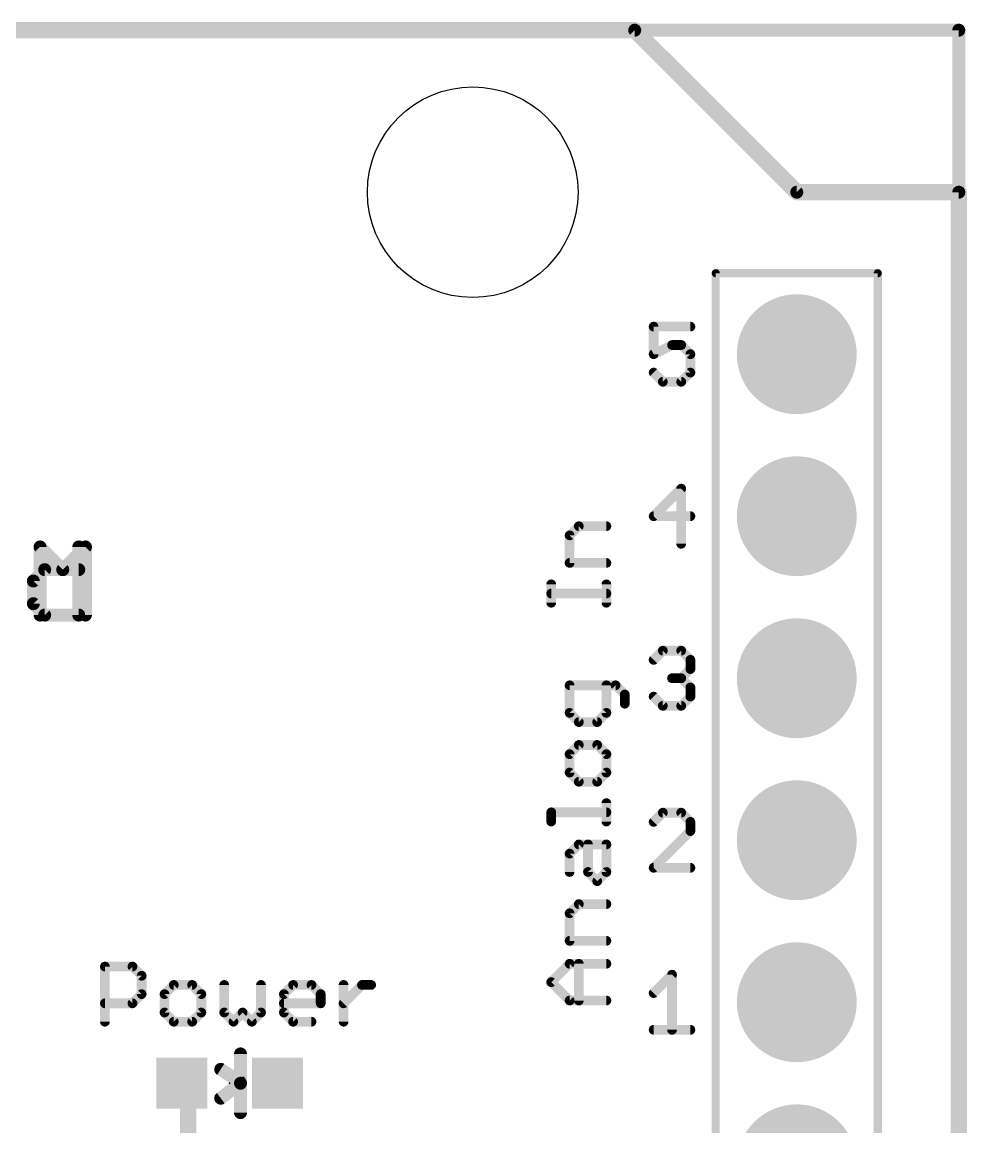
# Model space of a CAD drawing. Extents: x -19.1 to 53.5, y -15.6 to 59.8.
# Drawn here: x 38.66 to 53.47, y 42.5 to 59.82 of the extents above; entities that cross this region are included whole.
import ezdxf

# ---------------------------------------------------------------- set-up
doc = ezdxf.new("R2010")
doc.units = 0
for name, color, linetype in [('1', 12, 'CONTINUOUS'), ('16', 132, 'CONTINUOUS'), ('17', 110, 'CONTINUOUS'), ('20', 53, 'CONTINUOUS'), ('21', 41, 'CONTINUOUS'), ('22', 40, 'CONTINUOUS'), ('23', 53, 'CONTINUOUS'), ('51', 53, 'CONTINUOUS')]:
    doc.layers.add(name, color=color, linetype=linetype)

# ---------------------------------------------------------------- blocks, each defined once
blk = doc.blocks.new('RECT')
blk.add_solid([(-0.5, -0.5), (0.5, -0.5), (-0.5, 0.5), (0.5, 0.5)])
blk = doc.blocks.new('ROUNDP')
at = {"const_width": 0.5}
blk.add_lwpolyline([(0, -0.25, 1), (0, 0.25, 1), (0, -0.25)], format="xyb", dxfattribs=at)

msp = doc.modelspace()

# ---------------------------------------------------------------- linework, layer by layer
at = {"layer": '1'}
for points, const_width in [([(0, 59.69), (53.34, 59.69)], 0.2032), ([(53.34, 59.69), (53.34, 0)], 0.2032), ([(41.26, 43.08), (41.16, 43.18)], 0.254), ([(41.26, 41.91), (41.26, 43.08)], 0.254)]:
    msp.add_lwpolyline(points, dxfattribs=dict(at, const_width=const_width))
for points, const_width in [([(53.3908, 59.69, 1), (53.2892, 59.69)], 0.1016), ([(53.34, 59.6392, 1), (53.34, 59.7408)], 0.1016), ([(41.2049, 43.2249, 1), (41.1151, 43.1351)], 0.127), ([(41.3235, 43.08, 1), (41.1965, 43.08)], 0.127), ([(41.2151, 43.0351, 1), (41.3049, 43.1249)], 0.127)]:
    msp.add_lwpolyline(points, format="xyb", dxfattribs=dict(at, const_width=const_width))
at = {"layer": '16', "const_width": 0.2032}
for points in [[(0, 59.69), (53.34, 59.69)], [(53.34, 59.69), (53.34, 0)]]:
    msp.add_lwpolyline(points, dxfattribs=at)
at = {"layer": '16', "const_width": 0.1016}
for points in [[(53.3908, 59.69, 1), (53.2892, 59.69)], [(53.34, 59.6392, 1), (53.34, 59.7408)]]:
    msp.add_lwpolyline(points, format="xyb", dxfattribs=at)
at = {"layer": '20', "const_width": 0.2032}
for points in [[(15.24, 59.69), (48.26, 59.69)], [(48.26, 59.69), (50.8, 57.15)], [(50.8, 57.15), (53.34, 57.15)], [(53.34, 57.15), (53.34, 2.54)]]:
    msp.add_lwpolyline(points, dxfattribs=at)
at = {"layer": '20', "const_width": 0.1016}
for points in [[(48.2959, 59.7259, 1), (48.2241, 59.6541)], [(48.26, 59.6392, 1), (48.26, 59.7408)], [(50.8, 57.2008, 1), (50.8, 57.0992)], [(50.7641, 57.1141, 1), (50.8359, 57.1859)], [(53.3908, 57.15, 1), (53.2892, 57.15)], [(53.34, 57.0992, 1), (53.34, 57.2008)]]:
    msp.add_lwpolyline(points, format="xyb", dxfattribs=at)
at = {"layer": '20'}
msp.add_circle((45.72, 57.15), 1.651, dxfattribs=at)
at = {"layer": '21'}
for points, const_width in [([(49.1326, 55.0425), (48.5564, 55.0425)], 0.1524), ([(48.5564, 55.0425), (48.5564, 54.6104)], 0.1524), ([(48.5564, 54.6104), (48.8445, 54.7544)], 0.1524), ([(48.8445, 54.7544), (48.9886, 54.7544)], 0.1524), ([(48.9886, 54.7544), (49.1326, 54.6104)], 0.1524), ([(49.1326, 54.6104), (49.1326, 54.3223)], 0.1524), ([(48.7004, 54.1782), (48.5564, 54.3223)], 0.1524), ([(49.1326, 54.3223), (48.9886, 54.1782)], 0.1524), ([(48.9886, 54.1782), (48.7004, 54.1782)], 0.1524), ([(48.9886, 52.5025), (48.5564, 52.0704)], 0.1524), ([(48.9886, 51.6382), (48.9886, 52.5025)], 0.1524), ([(48.5564, 52.0704), (49.1326, 52.0704)], 0.1524), ([(47.2393, 51.7698), (47.3833, 51.9139)], 0.1524), ([(47.3833, 51.9139), (47.8155, 51.9139)], 0.1524), ([(47.2393, 51.3377), (47.2393, 51.7698)], 0.1524), ([(39.5444, 51.5883), (39.5444, 50.5206)], 0.2032), ([(38.8326, 51.0545), (39.0106, 51.2324)], 0.2032), ([(39.0106, 51.2324), (39.5444, 51.2324)], 0.2032), ([(47.8155, 51.3377), (47.2393, 51.3377)], 0.1524), ([(38.8326, 50.6986), (38.8326, 51.0545)], 0.2032), ([(46.9512, 50.714), (46.9512, 51.0021)], 0.1524), ([(47.8155, 50.8581), (46.9512, 50.8581)], 0.1524), ([(47.8155, 50.714), (47.8155, 51.0021)], 0.1524), ([(39.0106, 50.5206), (38.8326, 50.6986)], 0.2032), ([(39.5444, 50.5206), (39.0106, 50.5206)], 0.2032), ([(48.5564, 49.8185), (48.7004, 49.9625)], 0.1524), ([(48.7004, 49.9625), (48.9886, 49.9625)], 0.1524), ([(48.9886, 49.9625), (49.1326, 49.8185)], 0.1524), ([(49.1326, 49.8185), (49.1326, 49.6744)], 0.1524), ([(49.1326, 49.6744), (48.9886, 49.5304)], 0.1524), ([(48.9886, 49.5304), (48.8445, 49.5304)], 0.1524), ([(48.9886, 49.5304), (49.1326, 49.3863)], 0.1524), ([(47.9596, 49.4192), (47.2393, 49.4192)], 0.1524), ([(47.2393, 49.4192), (47.2393, 48.987)], 0.1524), ([(47.8155, 48.987), (47.8155, 49.4192)], 0.1524), ([(48.1036, 49.2751), (47.9596, 49.4192)], 0.1524), ([(49.1326, 49.3863), (49.1326, 49.2423)], 0.1524), ([(48.1036, 49.1311), (48.1036, 49.2751)], 0.1524), ([(48.7004, 49.0982), (48.5564, 49.2423)], 0.1524), ([(49.1326, 49.2423), (48.9886, 49.0982)], 0.1524), ([(47.2393, 48.987), (47.3833, 48.843)], 0.1524), ([(47.6714, 48.843), (47.8155, 48.987)], 0.1524), ([(48.9886, 49.0982), (48.7004, 49.0982)], 0.1524), ([(47.3833, 48.843), (47.6714, 48.843)], 0.1524), ([(47.3833, 48.4837), (47.2393, 48.3396)], 0.1524), ([(47.6714, 48.4837), (47.3833, 48.4837)], 0.1524), ([(47.8155, 48.3396), (47.6714, 48.4837)], 0.1524), ([(47.2393, 48.3396), (47.2393, 48.0515)], 0.1524), ([(47.8155, 48.0515), (47.8155, 48.3396)], 0.1524), ([(47.2393, 48.0515), (47.3833, 47.9074)], 0.1524), ([(47.3833, 47.9074), (47.6714, 47.9074)], 0.1524), ([(47.6714, 47.9074), (47.8155, 48.0515)], 0.1524), ([(47.8155, 47.2838), (47.8155, 47.5719)], 0.1524), ([(46.9512, 47.2838), (46.9512, 47.4278)], 0.1524), ([(46.9512, 47.4278), (47.8155, 47.4278)], 0.1524), ([(48.7004, 47.4225), (48.5564, 47.2785)], 0.1524), ([(48.9886, 47.4225), (48.7004, 47.4225)], 0.1524), ([(49.1326, 47.2785), (48.9886, 47.4225)], 0.1524), ([(49.1326, 47.1344), (49.1326, 47.2785)], 0.1524), ([(48.5564, 46.5582), (49.1326, 47.1344)], 0.1524), ([(47.2393, 46.7804), (47.3833, 46.9245)], 0.1524), ([(47.3833, 46.9245), (47.8155, 46.9245)], 0.1524), ([(47.5274, 46.4923), (47.5274, 46.9245)], 0.1524), ([(47.8155, 46.9245), (47.8155, 46.4923)], 0.1524), ([(47.2393, 46.4923), (47.2393, 46.7804)], 0.1524), ([(49.1326, 46.5582), (48.5564, 46.5582)], 0.1524), ([(47.6714, 46.3482), (47.5274, 46.4923)], 0.1524), ([(47.8155, 46.4923), (47.6714, 46.3482)], 0.1524), ([(47.2393, 45.8449), (47.3833, 45.989)], 0.1524), ([(47.2393, 45.4127), (47.2393, 45.8449)], 0.1524), ([(47.3833, 45.989), (47.8155, 45.989)], 0.1524), ([(47.8155, 45.4127), (47.2393, 45.4127)], 0.1524), ([(39.9542, 44.1452), (39.9542, 45.0095)], 0.1524), ([(39.9542, 45.0095), (40.3864, 45.0095)], 0.1524), ([(40.3864, 45.0095), (40.5304, 44.8655)], 0.1524), ([(46.9512, 44.7653), (47.2393, 45.0534)], 0.1524), ([(47.2393, 45.0534), (47.8155, 45.0534)], 0.1524), ([(47.3833, 44.4772), (47.3833, 45.0534)], 0.1524), ([(40.5304, 44.8655), (40.5304, 44.5774)], 0.1524), ([(48.5564, 44.5944), (48.8445, 44.8825)], 0.1524), ([(48.8445, 44.8825), (48.8445, 44.0182)], 0.1524), ([(41.0338, 44.7214), (40.8897, 44.5774)], 0.1524), ([(41.3219, 44.7214), (41.0338, 44.7214)], 0.1524), ([(41.4659, 44.5774), (41.3219, 44.7214)], 0.1524), ([(41.8252, 44.7214), (41.8252, 44.2893)], 0.1524), ([(42.4015, 44.2893), (42.4015, 44.7214)], 0.1524), ([(42.7608, 44.5774), (42.9048, 44.7214)], 0.1524), ([(42.9048, 44.7214), (43.1929, 44.7214)], 0.1524), ([(43.1929, 44.7214), (43.337, 44.5774)], 0.1524), ([(43.6963, 44.1452), (43.6963, 44.7214)], 0.1524), ([(43.6963, 44.4333), (43.9844, 44.7214)], 0.1524), ([(43.9844, 44.7214), (44.1284, 44.7214)], 0.1524), ([(47.2393, 44.4772), (46.9512, 44.7653)], 0.1524), ([(40.5304, 44.5774), (40.3864, 44.4333)], 0.1524), ([(40.8897, 44.5774), (40.8897, 44.2893)], 0.1524), ([(41.4659, 44.2893), (41.4659, 44.5774)], 0.1524), ([(42.7608, 44.2893), (42.7608, 44.5774)], 0.1524), ([(43.337, 44.5774), (43.337, 44.4333)], 0.1524), ([(47.8155, 44.4772), (47.2393, 44.4772)], 0.1524), ([(40.3864, 44.4333), (39.9542, 44.4333)], 0.1524), ([(40.8897, 44.2893), (41.0338, 44.1452)], 0.1524), ([(41.3219, 44.1452), (41.4659, 44.2893)], 0.1524), ([(41.8252, 44.2893), (41.9693, 44.1452)], 0.1524), ([(41.9693, 44.1452), (42.1134, 44.2893)], 0.1524), ([(42.1134, 44.2893), (42.2574, 44.1452)], 0.1524), ([(42.2574, 44.1452), (42.4015, 44.2893)], 0.1524), ([(43.337, 44.4333), (42.7608, 44.4333)], 0.1524), ([(42.9048, 44.1452), (42.7608, 44.2893)], 0.1524), ([(41.0338, 44.1452), (41.3219, 44.1452)], 0.1524), ([(43.1929, 44.1452), (42.9048, 44.1452)], 0.1524), ([(48.5564, 44.0182), (49.1326, 44.0182)], 0.1524), ([(42.08, 43.64), (42.08, 43.18)], 0.2032), ([(42.0646, 43.2054), (41.77, 43.3984)], 0.2032), ([(42.08, 43.18), (41.77, 42.9462)], 0.2032), ([(42.08, 42.72), (42.08, 43.18)], 0.2032)]:
    msp.add_lwpolyline(points, dxfattribs=dict(at, const_width=const_width))
for points, const_width in [([(48.5564, 55.0806, 1), (48.5564, 55.0044)], 0.0762), ([(48.5945, 55.0425, 1), (48.5183, 55.0425)], 0.0762), ([(49.1326, 55.0044, 1), (49.1326, 55.0806)], 0.0762), ([(48.8445, 54.7925, 1), (48.8445, 54.7163)], 0.0762), ([(48.8615, 54.7203, 1), (48.8275, 54.7885)], 0.0762), ([(49.0155, 54.7814, 1), (48.9616, 54.7275)], 0.0762), ([(48.9886, 54.7163, 1), (48.9886, 54.7925)], 0.0762), ([(48.5393, 54.6444, 1), (48.5734, 54.5763)], 0.0762), ([(48.5183, 54.6104, 1), (48.5945, 54.6104)], 0.0762), ([(49.1707, 54.6104, 1), (49.0945, 54.6104)], 0.0762), ([(49.1057, 54.5834, 1), (49.1595, 54.6373)], 0.0762), ([(48.5833, 54.3492, 1), (48.5294, 54.2953)], 0.0762), ([(49.1595, 54.2953, 1), (49.1057, 54.3492)], 0.0762), ([(48.7004, 54.2163, 1), (48.7004, 54.1401)], 0.0762), ([(48.6735, 54.1513, 1), (48.7274, 54.2051)], 0.0762), ([(48.9616, 54.2051, 1), (49.0155, 54.1513)], 0.0762), ([(48.9886, 54.1401, 1), (48.9886, 54.2163)], 0.0762), ([(49.0945, 54.3223, 1), (49.1707, 54.3223)], 0.0762), ([(49.0267, 52.5025, 1), (48.9505, 52.5025)], 0.0762), ([(49.0155, 52.4756, 1), (48.9616, 52.5295)], 0.0762), ([(48.5564, 52.1085, 1), (48.5564, 52.0323)], 0.0762), ([(49.1326, 52.0323, 1), (49.1326, 52.1085)], 0.0762), ([(47.3833, 51.952, 1), (47.3833, 51.8758)], 0.0762), ([(47.4103, 51.887, 1), (47.3564, 51.9408)], 0.0762), ([(47.8155, 51.8758, 1), (47.8155, 51.952)], 0.0762), ([(48.5294, 52.0973, 1), (48.5833, 52.0434)], 0.0762), ([(47.2123, 51.7968, 1), (47.2662, 51.7429)], 0.0762), ([(47.2774, 51.7698, 1), (47.2012, 51.7698)], 0.0762), ([(39.5952, 51.5883, 1), (39.4936, 51.5883)], 0.1016), ([(48.9505, 51.6382, 1), (49.0267, 51.6382)], 0.0762), ([(39.0106, 51.2832, 1), (39.0106, 51.1816)], 0.1016), ([(39.0465, 51.1965, 1), (38.9747, 51.2683)], 0.1016), ([(39.5444, 51.1816, 1), (39.5444, 51.2832)], 0.1016), ([(47.2393, 51.3758, 1), (47.2393, 51.2996)], 0.0762), ([(47.2012, 51.3377, 1), (47.2774, 51.3377)], 0.0762), ([(47.8155, 51.2996, 1), (47.8155, 51.3758)], 0.0762), ([(38.8834, 51.0545, 1), (38.7818, 51.0545)], 0.1016), ([(38.7967, 51.0904, 1), (38.8685, 51.0185)], 0.1016), ([(46.9893, 51.0021, 1), (46.9131, 51.0021)], 0.0762), ([(46.9512, 50.8962, 1), (46.9512, 50.82)], 0.0762), ([(47.8536, 51.0021, 1), (47.7774, 51.0021)], 0.0762), ([(47.8155, 50.82, 1), (47.8155, 50.8962)], 0.0762), ([(38.8685, 50.7345, 1), (38.7967, 50.6626)], 0.1016), ([(46.9131, 50.714, 1), (46.9893, 50.714)], 0.0762), ([(47.7774, 50.714, 1), (47.8536, 50.714)], 0.0762), ([(38.7818, 50.6986, 1), (38.8834, 50.6986)], 0.1016), ([(39.0106, 50.5714, 1), (39.0106, 50.4698)], 0.1016), ([(38.9747, 50.4847, 1), (39.0465, 50.5565)], 0.1016), ([(39.5444, 50.4698, 1), (39.5444, 50.5714)], 0.1016), ([(39.4936, 50.5206, 1), (39.5952, 50.5206)], 0.1016), ([(48.7004, 50.0006, 1), (48.7004, 49.9244)], 0.0762), ([(48.7274, 49.9356, 1), (48.6735, 49.9895)], 0.0762), ([(49.0155, 49.9895, 1), (48.9616, 49.9356)], 0.0762), ([(48.9886, 49.9244, 1), (48.9886, 50.0006)], 0.0762), ([(49.1707, 49.8185, 1), (49.0945, 49.8185)], 0.0762), ([(48.5294, 49.8454, 1), (48.5833, 49.7915)], 0.0762), ([(49.0945, 49.6744, 1), (49.1707, 49.6744)], 0.0762), ([(49.1057, 49.7915, 1), (49.1595, 49.8454)], 0.0762), ([(49.1595, 49.6475, 1), (49.1057, 49.7014)], 0.0762), ([(48.8445, 49.5685, 1), (48.8445, 49.4923)], 0.0762), ([(49.0155, 49.5573, 1), (48.9616, 49.5034)], 0.0762), ([(48.9616, 49.5573, 1), (49.0155, 49.5034)], 0.0762), ([(48.9886, 49.4923, 1), (48.9886, 49.5685)], 0.0762), ([(47.2393, 49.4573, 1), (47.2393, 49.3811)], 0.0762), ([(47.2774, 49.4192, 1), (47.2012, 49.4192)], 0.0762), ([(47.8536, 49.4192, 1), (47.7774, 49.4192)], 0.0762), ([(47.9865, 49.4461, 1), (47.9326, 49.3922)], 0.0762), ([(47.9596, 49.3811, 1), (47.9596, 49.4573)], 0.0762), ([(49.1707, 49.3863, 1), (49.0945, 49.3863)], 0.0762), ([(49.1057, 49.3594, 1), (49.1595, 49.4133)], 0.0762), ([(48.1417, 49.2751, 1), (48.0655, 49.2751)], 0.0762), ([(48.0767, 49.2482, 1), (48.1306, 49.3021)], 0.0762), ([(48.5833, 49.2692, 1), (48.5294, 49.2153)], 0.0762), ([(49.0945, 49.2423, 1), (49.1707, 49.2423)], 0.0762), ([(49.1595, 49.2153, 1), (49.1057, 49.2692)], 0.0762), ([(47.2662, 49.014, 1), (47.2123, 48.9601)], 0.0762), ([(47.2012, 48.987, 1), (47.2774, 48.987)], 0.0762), ([(47.7774, 48.987, 1), (47.8536, 48.987)], 0.0762), ([(47.8424, 48.9601, 1), (47.7886, 49.014)], 0.0762), ([(48.0655, 49.1311, 1), (48.1417, 49.1311)], 0.0762), ([(48.7004, 49.1363, 1), (48.7004, 49.0601)], 0.0762), ([(48.6735, 49.0713, 1), (48.7274, 49.1251)], 0.0762), ([(48.9616, 49.1251, 1), (49.0155, 49.0713)], 0.0762), ([(48.9886, 49.0601, 1), (48.9886, 49.1363)], 0.0762), ([(47.3833, 48.8811, 1), (47.3833, 48.8049)], 0.0762), ([(47.3564, 48.816, 1), (47.4103, 48.8699)], 0.0762), ([(47.6445, 48.8699, 1), (47.6984, 48.816)], 0.0762), ([(47.6714, 48.8049, 1), (47.6714, 48.8811)], 0.0762), ([(47.3833, 48.5218, 1), (47.3833, 48.4456)], 0.0762), ([(47.4103, 48.4567, 1), (47.3564, 48.5106)], 0.0762), ([(47.6984, 48.5106, 1), (47.6445, 48.4567)], 0.0762), ([(47.6714, 48.4456, 1), (47.6714, 48.5218)], 0.0762), ([(47.2123, 48.3666, 1), (47.2662, 48.3127)], 0.0762), ([(47.2774, 48.3396, 1), (47.2012, 48.3396)], 0.0762), ([(47.8536, 48.3396, 1), (47.7774, 48.3396)], 0.0762), ([(47.7886, 48.3127, 1), (47.8424, 48.3666)], 0.0762), ([(47.2662, 48.0784, 1), (47.2123, 48.0246)], 0.0762), ([(47.2012, 48.0515, 1), (47.2774, 48.0515)], 0.0762), ([(47.3833, 47.9455, 1), (47.3833, 47.8693)], 0.0762), ([(47.6714, 47.8693, 1), (47.6714, 47.9455)], 0.0762), ([(47.7774, 48.0515, 1), (47.8536, 48.0515)], 0.0762), ([(47.8424, 48.0246, 1), (47.7886, 48.0784)], 0.0762), ([(47.3564, 47.8805, 1), (47.4103, 47.9344)], 0.0762), ([(47.6445, 47.9344, 1), (47.6984, 47.8805)], 0.0762), ([(47.8536, 47.5719, 1), (47.7774, 47.5719)], 0.0762), ([(46.9893, 47.4278, 1), (46.9131, 47.4278)], 0.0762), ([(46.9512, 47.4659, 1), (46.9512, 47.3897)], 0.0762), ([(47.8155, 47.3897, 1), (47.8155, 47.4659)], 0.0762), ([(48.7004, 47.4606, 1), (48.7004, 47.3844)], 0.0762), ([(48.7274, 47.3956, 1), (48.6735, 47.4495)], 0.0762), ([(49.0155, 47.4495, 1), (48.9616, 47.3956)], 0.0762), ([(48.9886, 47.3844, 1), (48.9886, 47.4606)], 0.0762), ([(46.9131, 47.2838, 1), (46.9893, 47.2838)], 0.0762), ([(47.7774, 47.2838, 1), (47.8536, 47.2838)], 0.0762), ([(48.5294, 47.3054, 1), (48.5833, 47.2515)], 0.0762), ([(49.1707, 47.2785, 1), (49.0945, 47.2785)], 0.0762), ([(49.1057, 47.2515, 1), (49.1595, 47.3054)], 0.0762), ([(49.0945, 47.1344, 1), (49.1707, 47.1344)], 0.0762), ([(49.1595, 47.1075, 1), (49.1057, 47.1614)], 0.0762), ([(47.3833, 46.9626, 1), (47.3833, 46.8864)], 0.0762), ([(47.4103, 46.8975, 1), (47.3564, 46.9514)], 0.0762), ([(47.5655, 46.9245, 1), (47.4893, 46.9245)], 0.0762), ([(47.8536, 46.9245, 1), (47.7774, 46.9245)], 0.0762), ([(47.8155, 46.8864, 1), (47.8155, 46.9626)], 0.0762), ([(47.2123, 46.8074, 1), (47.2662, 46.7535)], 0.0762), ([(47.2774, 46.7804, 1), (47.2012, 46.7804)], 0.0762), ([(48.5564, 46.5963, 1), (48.5564, 46.5201)], 0.0762), ([(48.5294, 46.5851, 1), (48.5833, 46.5313)], 0.0762), ([(49.1326, 46.5201, 1), (49.1326, 46.5963)], 0.0762), ([(47.2012, 46.4923, 1), (47.2774, 46.4923)], 0.0762), ([(47.5543, 46.5192, 1), (47.5004, 46.4654)], 0.0762), ([(47.4893, 46.4923, 1), (47.5655, 46.4923)], 0.0762), ([(47.7774, 46.4923, 1), (47.8536, 46.4923)], 0.0762), ([(47.8424, 46.4654, 1), (47.7886, 46.5192)], 0.0762), ([(47.6445, 46.3752, 1), (47.6984, 46.3213)], 0.0762), ([(47.6445, 46.3213, 1), (47.6984, 46.3752)], 0.0762), ([(47.2774, 45.8449, 1), (47.2012, 45.8449)], 0.0762), ([(47.2123, 45.8718, 1), (47.2662, 45.818)], 0.0762), ([(47.3833, 46.0271, 1), (47.3833, 45.9509)], 0.0762), ([(47.4103, 45.962, 1), (47.3564, 46.0159)], 0.0762), ([(47.8155, 45.9509, 1), (47.8155, 46.0271)], 0.0762), ([(47.2393, 45.4508, 1), (47.2393, 45.3746)], 0.0762), ([(47.2012, 45.4127, 1), (47.2774, 45.4127)], 0.0762), ([(47.8155, 45.3746, 1), (47.8155, 45.4508)], 0.0762), ([(39.9923, 45.0095, 1), (39.9161, 45.0095)], 0.0762), ([(39.9542, 45.0476, 1), (39.9542, 44.9714)], 0.0762), ([(40.4133, 45.0365, 1), (40.3594, 44.9826)], 0.0762), ([(40.3864, 44.9714, 1), (40.3864, 45.0476)], 0.0762), ([(47.2393, 45.0915, 1), (47.2393, 45.0153)], 0.0762), ([(47.2662, 45.0265, 1), (47.2123, 45.0804)], 0.0762), ([(47.4214, 45.0534, 1), (47.3452, 45.0534)], 0.0762), ([(47.8155, 45.0153, 1), (47.8155, 45.0915)], 0.0762), ([(40.5685, 44.8655, 1), (40.4923, 44.8655)], 0.0762), ([(40.5035, 44.8385, 1), (40.5574, 44.8924)], 0.0762), ([(48.8826, 44.8825, 1), (48.8064, 44.8825)], 0.0762), ([(48.8714, 44.8556, 1), (48.8176, 44.9095)], 0.0762), ([(41.0338, 44.7595, 1), (41.0338, 44.6833)], 0.0762), ([(41.0607, 44.6945, 1), (41.0068, 44.7484)], 0.0762), ([(41.3488, 44.7484, 1), (41.2949, 44.6945)], 0.0762), ([(41.3219, 44.6833, 1), (41.3219, 44.7595)], 0.0762), ([(41.8633, 44.7214, 1), (41.7871, 44.7214)], 0.0762), ([(42.4396, 44.7214, 1), (42.3634, 44.7214)], 0.0762), ([(42.9048, 44.7595, 1), (42.9048, 44.6833)], 0.0762), ([(42.9318, 44.6945, 1), (42.8779, 44.7484)], 0.0762), ([(43.2199, 44.7484, 1), (43.166, 44.6945)], 0.0762), ([(43.1929, 44.6833, 1), (43.1929, 44.7595)], 0.0762), ([(43.7344, 44.7214, 1), (43.6582, 44.7214)], 0.0762), ([(43.9844, 44.7595, 1), (43.9844, 44.6833)], 0.0762), ([(44.0113, 44.6945, 1), (43.9574, 44.7484)], 0.0762), ([(44.1284, 44.6833, 1), (44.1284, 44.7595)], 0.0762), ([(46.9781, 44.7923, 1), (46.9242, 44.7384)], 0.0762), ([(46.9242, 44.7923, 1), (46.9781, 44.7384)], 0.0762), ([(40.4923, 44.5774, 1), (40.5685, 44.5774)], 0.0762), ([(40.5574, 44.5504, 1), (40.5035, 44.6043)], 0.0762), ([(40.9278, 44.5774, 1), (40.8516, 44.5774)], 0.0762), ([(40.8628, 44.6043, 1), (40.9167, 44.5504)], 0.0762), ([(41.504, 44.5774, 1), (41.4278, 44.5774)], 0.0762), ([(41.439, 44.5504, 1), (41.4929, 44.6043)], 0.0762), ([(42.7338, 44.6043, 1), (42.7877, 44.5504)], 0.0762), ([(42.7989, 44.5774, 1), (42.7227, 44.5774)], 0.0762), ([(43.3751, 44.5774, 1), (43.2989, 44.5774)], 0.0762), ([(43.31, 44.5504, 1), (43.3639, 44.6043)], 0.0762), ([(47.2393, 44.5153, 1), (47.2393, 44.4391)], 0.0762), ([(47.2123, 44.4503, 1), (47.2662, 44.5041)], 0.0762), ([(47.3452, 44.4772, 1), (47.4214, 44.4772)], 0.0762), ([(47.8155, 44.4391, 1), (47.8155, 44.5153)], 0.0762), ([(48.5294, 44.6214, 1), (48.5833, 44.5675)], 0.0762), ([(39.9542, 44.4714, 1), (39.9542, 44.3952)], 0.0762), ([(40.3594, 44.4603, 1), (40.4133, 44.4064)], 0.0762), ([(40.3864, 44.3952, 1), (40.3864, 44.4714)], 0.0762), ([(40.9167, 44.3162, 1), (40.8628, 44.2623)], 0.0762), ([(41.4929, 44.2623, 1), (41.439, 44.3162)], 0.0762), ([(41.8522, 44.3162, 1), (41.7983, 44.2623)], 0.0762), ([(42.1403, 44.3162, 1), (42.0864, 44.2623)], 0.0762), ([(42.1403, 44.2623, 1), (42.0864, 44.3162)], 0.0762), ([(42.4284, 44.2623, 1), (42.3745, 44.3162)], 0.0762), ([(42.7877, 44.3162, 1), (42.7338, 44.2623)], 0.0762), ([(42.7608, 44.4714, 1), (42.7608, 44.3952)], 0.0762), ([(43.2989, 44.4333, 1), (43.3751, 44.4333)], 0.0762), ([(43.337, 44.3952, 1), (43.337, 44.4714)], 0.0762), ([(43.6693, 44.4603, 1), (43.7232, 44.4064)], 0.0762), ([(39.9161, 44.1452, 1), (39.9923, 44.1452)], 0.0762), ([(40.8516, 44.2893, 1), (40.9278, 44.2893)], 0.0762), ([(41.0338, 44.1833, 1), (41.0338, 44.1071)], 0.0762), ([(41.0068, 44.1183, 1), (41.0607, 44.1721)], 0.0762), ([(41.2949, 44.1721, 1), (41.3488, 44.1183)], 0.0762), ([(41.3219, 44.1071, 1), (41.3219, 44.1833)], 0.0762), ([(41.4278, 44.2893, 1), (41.504, 44.2893)], 0.0762), ([(41.7871, 44.2893, 1), (41.8633, 44.2893)], 0.0762), ([(41.9424, 44.1721, 1), (41.9962, 44.1183)], 0.0762), ([(41.9424, 44.1183, 1), (41.9962, 44.1721)], 0.0762), ([(42.2305, 44.1721, 1), (42.2843, 44.1183)], 0.0762), ([(42.2305, 44.1183, 1), (42.2843, 44.1721)], 0.0762), ([(42.3634, 44.2893, 1), (42.4396, 44.2893)], 0.0762), ([(42.7227, 44.2893, 1), (42.7989, 44.2893)], 0.0762), ([(42.9048, 44.1833, 1), (42.9048, 44.1071)], 0.0762), ([(42.8779, 44.1183, 1), (42.9318, 44.1721)], 0.0762), ([(43.1929, 44.1071, 1), (43.1929, 44.1833)], 0.0762), ([(43.6582, 44.1452, 1), (43.7344, 44.1452)], 0.0762), ([(48.5564, 44.0563, 1), (48.5564, 43.9801)], 0.0762), ([(48.8064, 44.0182, 1), (48.8826, 44.0182)], 0.0762), ([(49.1326, 43.9801, 1), (49.1326, 44.0563)], 0.0762), ([(42.1308, 43.64, 1), (42.0292, 43.64)], 0.1016), ([(41.7978, 43.4409, 1), (41.7422, 43.3559)], 0.1016), ([(42.1308, 43.18, 1), (42.0292, 43.18)], 0.1016), ([(42.0292, 43.18, 1), (42.1308, 43.18)], 0.1016), ([(42.0368, 43.1629, 1), (42.0924, 43.2479)], 0.1016), ([(42.1106, 43.1394, 1), (42.0494, 43.2206)], 0.1016), ([(41.7394, 42.9868, 1), (41.8006, 42.9056)], 0.1016), ([(42.0292, 42.72, 1), (42.1308, 42.72)], 0.1016)]:
    msp.add_lwpolyline(points, format="xyb", dxfattribs=dict(at, const_width=const_width))
at = {"layer": '22', "const_width": 0.2032}
for points in [[(39.2935, 51.2324), (38.9376, 51.5883)], [(38.9376, 51.5883), (38.9376, 50.5206)], [(39.6494, 51.5883), (39.2935, 51.2324)], [(39.6494, 50.5206), (39.6494, 51.5883)]]:
    msp.add_lwpolyline(points, dxfattribs=at)
at = {"layer": '22', "const_width": 0.1016}
for points in [[(38.9735, 51.6242, 1), (38.9017, 51.5524)], [(38.9884, 51.5883, 1), (38.8868, 51.5883)], [(39.7002, 51.5883, 1), (39.5986, 51.5883)], [(39.6853, 51.5524, 1), (39.6135, 51.6242)], [(39.2576, 51.2683, 1), (39.3294, 51.1965)], [(39.2576, 51.1965, 1), (39.3294, 51.2683)], [(38.8868, 50.5206, 1), (38.9884, 50.5206)], [(39.5986, 50.5206, 1), (39.7002, 50.5206)]]:
    msp.add_lwpolyline(points, format="xyb", dxfattribs=at)
at = {"layer": '23'}
msp.add_point((41.91, 43.18), dxfattribs=at)
at = {"layer": '51'}
for points, const_width in [([(48.26, 59.69), (15.24, 59.69)], 0.254), ([(50.8, 57.15), (48.26, 59.69)], 0.254), ([(53.34, 57.15), (50.8, 57.15)], 0.254), ([(53.34, 2.54), (53.34, 57.15)], 0.254), ([(49.53, 40.64), (49.53, 55.88)], 0.127), ([(49.53, 55.88), (52.07, 55.88)], 0.127), ([(52.07, 55.88), (52.07, 40.64)], 0.127)]:
    msp.add_lwpolyline(points, dxfattribs=dict(at, const_width=const_width))
for points, const_width in [([(48.3049, 59.7349, 1), (48.2151, 59.6451)], 0.127), ([(48.26, 59.6265, 1), (48.26, 59.7535)], 0.127), ([(50.8, 57.2135, 1), (50.8, 57.0865)], 0.127), ([(50.7551, 57.1051, 1), (50.8449, 57.1949)], 0.127), ([(53.4035, 57.15, 1), (53.2765, 57.15)], 0.127), ([(53.34, 57.0865, 1), (53.34, 57.2135)], 0.127), ([(49.5618, 55.88, 1), (49.4982, 55.88)], 0.0635), ([(49.53, 55.9118, 1), (49.53, 55.8483)], 0.0635), ([(52.1018, 55.88, 1), (52.0382, 55.88)], 0.0635), ([(52.07, 55.8483, 1), (52.07, 55.9118)], 0.0635)]:
    msp.add_lwpolyline(points, format="xyb", dxfattribs=dict(at, const_width=const_width))

# ---------------------------------------------------------------- block references
at = {"layer": '1', "xscale": 0.8, "yscale": 0.8, "rotation": 270}
for p in [(41.16, 43.18), (42.66, 43.18)]:
    msp.add_blockref('RECT', p, dxfattribs=at)
at = {"layer": '17', "xscale": 1.8796, "yscale": 1.8796, "rotation": 90}
for p in [(50.8, 54.61), (50.8, 54.61), (50.8, 52.07), (50.8, 52.07), (50.8, 49.53), (50.8, 49.53), (50.8, 46.99), (50.8, 46.99), (50.8, 44.45), (50.8, 44.45), (50.8, 41.91), (50.8, 41.91)]:
    msp.add_blockref('ROUNDP', p, dxfattribs=at)

doc.saveas('drawing.dxf')
